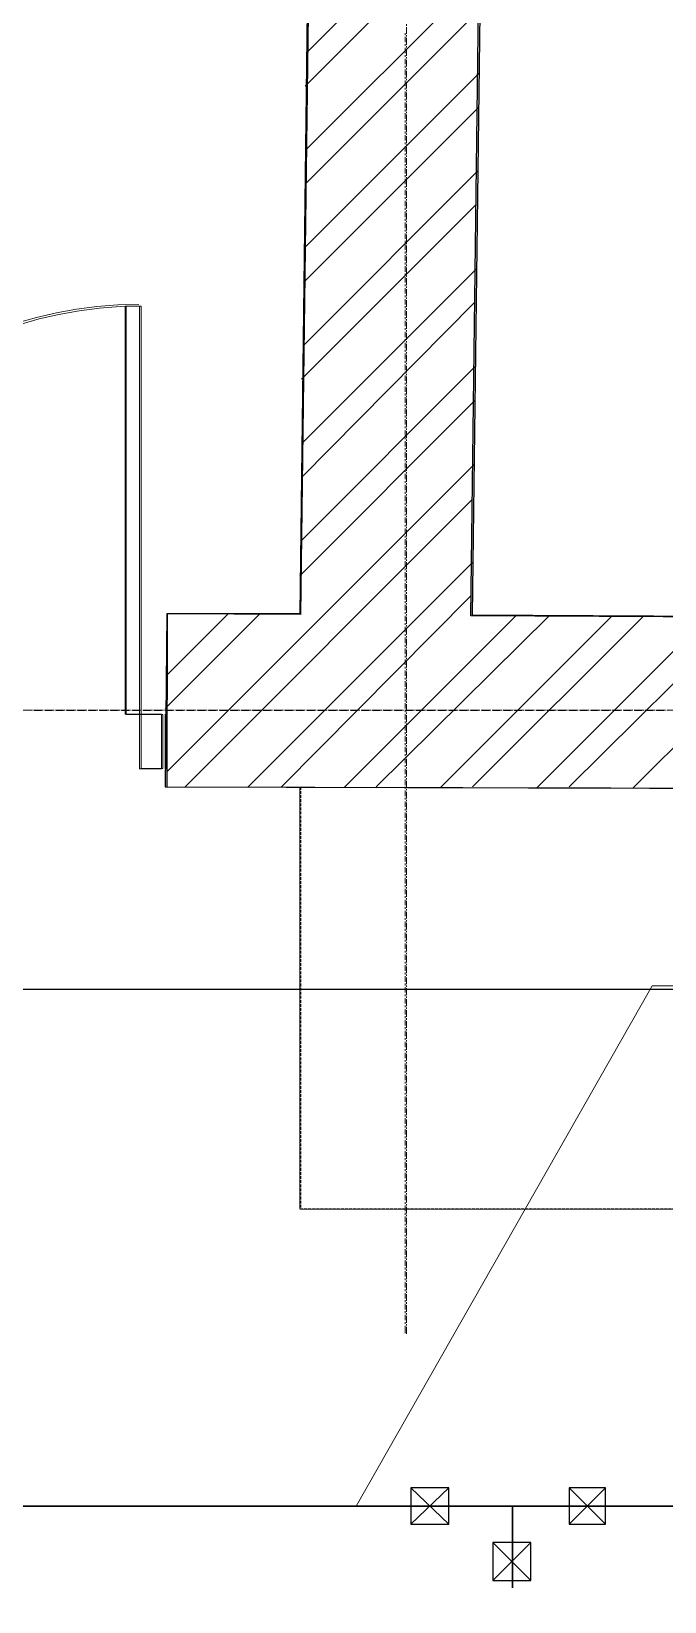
# Model space of a CAD drawing. Header units: millimetres. Extents: x -10178924 to 11692288, y -947381 to 58396.
# Drawn here: x 762286 to 763759, y -821513 to -817862 of the extents above; entities that cross this region are included whole.
import ezdxf

# ---------------------------------------------------------------- set-up
doc = ezdxf.new("R2010")
doc.units = ezdxf.units.MM
for name, pattern in [('HIDDEN', [9.525, 6.35, -3.175]), ('невидимая', [9.525, 6.35, -3.175]), ('осевая', [50.8, 31.75, -6.35, 6.35, -6.35])]:
    doc.linetypes.add(name, pattern=pattern)
for name, color, linetype, lineweight in [('PDF _0', 7, 'Continuous', 9), ('PDF _Разрезы', 7, 'Continuous', 9), ('АР_Двери', 250, 'Continuous', 9), ('Двери', 7, 'Continuous', 9), ('Контур пол Подвал', 7, 'Continuous', 9), ('Основная ГКЛ', 250, 'Continuous', 9), ('Размеры осевые', 153, 'Continuous', 9), ('ШТРИХОВКА', 252, 'Continuous', 15)]:
    doc.layers.add(name, color=color, linetype=linetype, lineweight=lineweight)
for name, color, linetype in [('PDF _PDF _Разрезы', 7, 'Continuous'), ('PDF _ВК_В1', 5, 'Continuous'), ('PDF _ВК_Выноски', 7, 'Continuous'), ('PDF _Стены внутр.1', 7, 'Continuous'), ('Стены внутр.1', 7, 'Continuous')]:
    doc.layers.add(name, color=color, linetype=linetype)
for name, color, linetype, true_color in [('PDF _АР_Двери', 7, 'Continuous', 0x545454), ('PDF _Контур пол Подвал', 7, 'Continuous', 0xcd6928), ('PDF _Основная ГКЛ', 7, 'Continuous', 0x545454), ('PDF _Размеры осевые', 7, 'Continuous', 0x5d6970), ('PDF _штриховка', 7, 'Continuous', 0x95834a)]:
    doc.layers.add(name, color=color, linetype=linetype, true_color=true_color)
pattern_1 = [(45, (-79853.19, 25128.16), (-112.2532, 112.2532), [])]

# ---------------------------------------------------------------- blocks, each defined once
blk = doc.blocks.new('*U2219')
at = {"layer": 'АР_Двери'}
for points in [[(-1000, 0), (-1050, 0), (-1050, 125), (-1000, 125)], [(-50, 0), (0, 0), (0, 125), (-50, 125)], [(-50, -950), (-85, -950), (-85, 0), (-50, 0)]]:
    blk.add_lwpolyline(points, close=True, dxfattribs=at)
blk.add_arc((-50, 0), 950, 180, 270, dxfattribs=at)
at = {"layer": 'Основная ГКЛ', "linetype": 'HIDDEN', "ltscale": 5}
for p, q in [((-1060, 125), (-1060, 0)), ((10, 0), (10, 125))]:
    blk.add_line(p, q, dxfattribs=at)
blk = doc.blocks.new('A$C5282721b')
at = {"layer": 'ШТРИХОВКА', "ltscale": 100, "true_color": 0x000000, "transparency": 33554687}
h = blk.add_hatch(dxfattribs=at)
h.set_pattern_fill('ANSI31', color=18, scale=50)
h.set_pattern_definition(pattern_1)
edge = h.paths.add_edge_path()
edge.add_line((36498.921, -37009.188), (36898.882, -37014.787))
edge.add_line((36898.882, -37014.787), (36964.029, -32428.119))
edge.add_line((36964.029, -32428.119), (37032.722, -32428.119))
edge.add_line((37032.722, -32428.119), (37032.722, -30586.036))
edge.add_line((37032.722, -30586.036), (38904.657, -30586.036))
edge.add_line((38904.657, -30586.036), (38902.425, -30898.17))
edge.add_line((38902.425, -30898.17), (39152.455, -30898.17))
edge.add_line((39152.455, -30898.17), (39154.793, -30586.036))
edge.add_line((39154.793, -30586.036), (41035.118, -30586.036))
edge.add_line((41035.118, -30586.036), (41035.118, -30412.839))
edge.add_line((41035.118, -30412.839), (41035.118, -30026.036))
edge.add_line((41035.118, -30026.036), (36472.722, -30026.036))
edge.add_line((36472.722, -30026.036), (36472.722, -31868.119))
edge.add_line((36472.722, -31868.119), (30542.101, -31868.119))
edge.add_line((30542.101, -31868.119), (30542.101, -32424.051))
edge.add_line((30542.101, -32424.051), (36563.99, -32428.119))
edge.add_line((36563.99, -32428.119), (36498.921, -37066.477))
h.paths.add_polyline_path([(25192.811, -31868.119), (17563.142, -31868.119), (17563.142, -30066.63), (12841.199, -30066.63), (12841.199, -31868.119), (7024.898, -31868.119), (7024.898, -31969.641), (7024.898, -32428.119), (13001.199, -32428.119), (13001.199, -38443.071), (10379.676, -38473.857), (10379.676, -38873.885), (13001.199, -38843.098), (13401.199, -38838.401), (13401.199, -32428.119), (13401.199, -30626.63), (17003.142, -30626.63), (17003.142, -32428.119), (17003.142, -38795.762), (36871.442, -38820.294), (36872.104, -38529.718), (36884.044, -38081.988), (36484.836, -38082.681), (36480.32, -38405.312), (17403.142, -38395.958), (17403.142, -32428.119), (25753.823, -32428.119), (25753.823, -31968.119)])
h = blk.add_hatch(dxfattribs=at)
h.set_pattern_fill('ANSI31', color=18, scale=50)
h.set_pattern_definition(pattern_1)
h.paths.add_polyline_path([(5440.998, -31868.119), (-7386.275, -31868.119), (-7386.275, -48296.478), (61378.75, -48296.478), (61378.75, -31842.839), (41035.118, -31842.839), (41035.118, -31656.036), (40796.248, -31656.036), (40796.248, -31842.839), (40629.962, -31842.839), (40629.962, -31942.839), (40605.14, -34348.621), (40629.93, -32405.355), (39128.581, -32429.908), (40629.962, -32402.839), (40629.675, -32155.326), (39132.149, -32179.816), (39135.64, -31968.17), (38886.085, -31968.17), (38879.867, -32433.975), (40623.548, -32405.459), (40553.111, -38427.181), (40243.01, -38425.516), (40241.748, -38827.97), (43340.219, -38835.027), (43340.219, -38442.147), (40953.116, -38429.329), (41029.994, -32402.839), (54378.974, -32402.839), (54378.974, -35923.465), (54778.974, -35923.465), (54778.974, -32402.839), (60818.75, -32402.839), (60818.75, -41309.464), (60472.291, -41309.464), (60472.291, -41709.464), (60818.75, -41709.464), (60818.75, -47736.478), (44025.201, -47736.478), (44013.125, -46167.929), (43613.137, -46171.008), (43625.189, -47736.478), (27189.462, -47736.478), (27189.462, -44565.139), (26789.462, -44565.139), (26789.462, -47736.478), (10401.743, -47736.478), (10394.408, -46134.647), (9994.404, -46134.678), (10001.739, -47736.478), (-6826.275, -47736.478), (-6826.275, -41729.869), (-6530.734, -41731.097), (-6529.072, -41331.1), (-6826.275, -41329.865), (-6826.275, -32428.119), (-762.705, -32428.119), (-770.891, -36004.088), (-370.903, -36005.35), (-362.703, -32428.119), (5640.998, -32428.119), (5640.998, -31868.119)])
h.paths.add_polyline_path([(3584.804, -41373.023), (3584.804, -41773.13), (9973.974, -41799.679), (9987.536, -44634.678), (10387.54, -44634.678), (10372.735, -41401.332)], flags=17)
h.paths.add_polyline_path([(2513.142, -41768.578), (2514.803, -41368.779), (-383.184, -41356.638), (-371.114, -37407.013), (-774.123, -37406.088), (-783.181, -41354.976), (-5508.242, -41335.314), (-5509.901, -41734.604)], flags=17)
at = {"layer": 'PDF _Разрезы', "color": 18, "lineweight": 9, "true_color": 0x000000, "transparency": 33554687}
blk.add_lwpolyline([(-11856.305, -39299.259), (62616.964, -39299.259)], dxfattribs=at)
at = {"layer": 'Контур пол Подвал', "color": 18, "linetype": 'невидимая', "true_color": 0x000000, "transparency": 33554687}
for p in [(40553.725, -38828.681), (53178.974, -39809.464)]:
    blk.add_line(p, (40553.725, -39809.464), dxfattribs=at)
at = {"layer": 'Размеры осевые', "color": 251, "linetype": 'осевая', "ltscale": 0.5, "transparency": 33554687}
for p, q in [((40800, -40100), (40800, -25800)), ((-9750, -38650), (62308.109, -38650)), ((-9718.727, -38650), (61848.609, -38650)), ((-9718.727, -38650), (61848.609, -38650))]:
    blk.add_line(p, q, dxfattribs=at)
at = {"layer": 'Стены внутр.1', "color": 18, "linetype": 'Continuous', "true_color": 0x000000, "transparency": 33554687, "flags": 128}
for points in [[(40953.116, -38429.329), (41029.994, -32402.839)], [(40601.95, -34598.629), (40553.111, -38427.181)], [(40243.01, -38425.516), (40241.748, -38827.97)], [(40553.111, -38427.181), (40243.008, -38426.208)], [(43340.219, -38442.147), (40953.116, -38429.329)], [(40241.748, -38827.97), (43340.219, -38835.027)]]:
    blk.add_lwpolyline(points, dxfattribs=at)
at = {"layer": 'Двери', "color": 18, "linetype": 'Continuous', "ltscale": 2, "true_color": 0x000000, "transparency": 33554687, "xscale": -1, "rotation": 180}
blk.add_blockref('*U2219', (40232.473, -38660.294), dxfattribs=at)

msp = doc.modelspace()

# ---------------------------------------------------------------- linework, layer by layer
at = {"layer": 'PDF _0', "lineweight": 25}
for points in [[(763168.2, -821333.4), (763257.1, -821333.4), (763257.1, -821248.7), (763168.2, -821248.7)], [(763536.5, -821333.4), (763621.1, -821333.4), (763621.1, -821248.7), (763536.5, -821248.7)], [(763358.7, -821464.6), (763447.6, -821464.6), (763447.6, -821375.7), (763358.7, -821375.7)]]:
    msp.add_lwpolyline(points, close=True, dxfattribs=at)
for points in [[(763168.2, -821248.7), (763257.1, -821333.4)], [(763257.1, -821248.7), (763168.2, -821333.4)], [(763536.5, -821248.7), (763621.1, -821333.4)], [(763621.1, -821248.7), (763536.5, -821333.4)], [(763358.7, -821375.7), (763447.6, -821464.6)], [(763447.6, -821375.7), (763358.7, -821464.6)]]:
    msp.add_lwpolyline(points, dxfattribs=at)
at = {"layer": 'PDF _PDF _Разрезы', "lineweight": 9}
msp.add_lwpolyline([(710500.9, -820088.8), (784971.2, -820088.8)], dxfattribs=at)
at = {"layer": 'PDF _АР_Двери', "lineweight": 9}
for points in [[(762537.4, -818501.2), (762503.5, -818501.2), (762503.5, -819449.5), (762537.4, -819449.5)], [(762537.4, -819449.5), (762588.2, -819449.5), (762588.2, -819576.5), (762537.4, -819576.5)]]:
    msp.add_lwpolyline(points, close=True, dxfattribs=at)
msp.add_arc((762535.3, -819447.4), 950.4, 90, 180, dxfattribs=at)
at = {"layer": 'PDF _ВК_В1', "lineweight": 30}
for points in [[(777942.6, -821308), (777942.6, -821291), (747493.3, -821291), (723334.4, -821291)], [(763405.2, -821481.5), (763405.2, -821291)]]:
    msp.add_lwpolyline(points, dxfattribs=at)
at = {"layer": 'PDF _ВК_Выноски', "lineweight": 13}
msp.add_lwpolyline([(763041.5, -821291), (763730.1, -820081.4), (763831.7, -820081.4), (764750.3, -820081.4)], dxfattribs=at)
at = {"layer": 'PDF _Контур пол Подвал', "lineweight": 9}
for points in [[(776736.1, -816702.1), (775533.9, -816702.1), (775533.9, -820600.8), (762910.5, -820600.8)], [(762909.9, -819618.9), (762909.9, -820601)]]:
    msp.add_lwpolyline(points, dxfattribs=at)
at = {"layer": 'PDF _Основная ГКЛ', "lineweight": 9}
msp.add_lwpolyline([(762596.7, -819449.5), (762596.7, -819576.5)], dxfattribs=at)
at = {"layer": 'PDF _Размеры осевые', "lineweight": 9}
for points in [[(763155.5, -817870.5), (763155.5, -817866.2)], [(763155.5, -817887.4), (763155.5, -817874.7)], [(763155.5, -817895.9), (763155.5, -817891.6)], [(763155.5, -817912.8), (763155.5, -817900.1)], [(763155.5, -817921.3), (763155.5, -817917)], [(763155.5, -817938.2), (763155.5, -817925.5)], [(763155.5, -817946.7), (763155.5, -817942.4)], [(763155.5, -817963.6), (763155.5, -817950.9)], [(763155.5, -817972.1), (763155.5, -817967.8)], [(763155.5, -817989), (763155.5, -817976.3)], [(763155.5, -817997.5), (763155.5, -817993.2)], [(763155.5, -818014.4), (763155.5, -818001.7)], [(763155.5, -818022.9), (763155.5, -818018.6)], [(763155.5, -818039.8), (763155.5, -818027.1)], [(763155.5, -818048.3), (763155.5, -818044)], [(763155.5, -818065.2), (763155.5, -818052.5)], [(763155.5, -818073.7), (763155.5, -818069.4)], [(763155.5, -818090.6), (763155.5, -818077.9)], [(763155.5, -818099.1), (763155.5, -818094.8)], [(763155.5, -818116), (763155.5, -818103.3)], [(763155.5, -818124.5), (763155.5, -818120.2)], [(763155.5, -818141.4), (763155.5, -818128.7)], [(763155.5, -818149.9), (763155.5, -818145.6)], [(763155.5, -818166.8), (763155.5, -818154.1)], [(763155.5, -818175.3), (763155.5, -818171)], [(763155.5, -818192.2), (763155.5, -818179.5)], [(763155.5, -818200.7), (763155.5, -818196.4)], [(763155.5, -818217.6), (763155.5, -818204.9)], [(763155.5, -818226.1), (763155.5, -818221.8)], [(763155.5, -818243), (763155.5, -818230.3)], [(763155.5, -818251.5), (763155.5, -818247.2)], [(763155.5, -818268.4), (763155.5, -818255.7)], [(763155.5, -818276.9), (763155.5, -818272.6)], [(763155.5, -818293.8), (763155.5, -818281.1)], [(763155.5, -818302.3), (763155.5, -818298)], [(763155.5, -818319.2), (763155.5, -818306.5)], [(763155.5, -818327.7), (763155.5, -818323.4)], [(763155.5, -818344.6), (763155.5, -818331.9)], [(763155.5, -818353.1), (763155.5, -818348.8)], [(763155.5, -818370), (763155.5, -818357.3)], [(763155.5, -818378.5), (763155.5, -818374.2)], [(763155.5, -818395.4), (763155.5, -818382.7)], [(763155.5, -818403.9), (763155.5, -818399.6)], [(763155.5, -818420.8), (763155.5, -818408.1)], [(763155.5, -818429.3), (763155.5, -818425)], [(763155.5, -818446.2), (763155.5, -818433.5)], [(763155.5, -818454.7), (763155.5, -818450.4)], [(763155.5, -818471.6), (763155.5, -818458.9)], [(763155.5, -818480.1), (763155.5, -818475.8)], [(763155.5, -818497), (763155.5, -818484.3)], [(763155.5, -818505.5), (763155.5, -818501.2)], [(763155.5, -818522.4), (763155.5, -818509.7)], [(763155.5, -818530.9), (763155.5, -818526.6)], [(763155.5, -818547.8), (763155.5, -818535.1)], [(763155.5, -818556.3), (763155.5, -818552)], [(763155.5, -818573.2), (763155.5, -818560.5)], [(763155.5, -818581.7), (763155.5, -818577.4)], [(763155.5, -818598.6), (763155.5, -818585.9)], [(763155.5, -818607.1), (763155.5, -818602.8)], [(763155.5, -818624), (763155.5, -818611.3)], [(763155.5, -818632.5), (763155.5, -818628.2)], [(763155.5, -818649.4), (763155.5, -818636.7)], [(763155.5, -818657.9), (763155.5, -818653.6)], [(763155.5, -818674.8), (763155.5, -818662.1)], [(763155.5, -818683.3), (763155.5, -818679)], [(763155.5, -818700.2), (763155.5, -818687.5)], [(763155.5, -818708.7), (763155.5, -818704.4)], [(763155.5, -818725.6), (763155.5, -818712.9)], [(763155.5, -818734.1), (763155.5, -818729.8)], [(763155.5, -818751), (763155.5, -818738.3)], [(763155.5, -818759.5), (763155.5, -818755.2)], [(763155.5, -818776.4), (763155.5, -818763.7)], [(763155.5, -818784.9), (763155.5, -818780.6)], [(763155.5, -818801.8), (763155.5, -818789.1)], [(763155.5, -818810.3), (763155.5, -818806)], [(763155.5, -818827.2), (763155.5, -818814.5)], [(763155.5, -818835.7), (763155.5, -818831.4)], [(763155.5, -818852.6), (763155.5, -818839.9)], [(763155.5, -818861.1), (763155.5, -818856.9)], [(763155.5, -818878), (763155.5, -818865.3)], [(763155.5, -818886.5), (763155.5, -818882.2)], [(763155.5, -818903.4), (763155.5, -818890.7)], [(763155.5, -818911.9), (763155.5, -818907.6)], [(763155.5, -818928.8), (763155.5, -818916.1)], [(763155.5, -818937.3), (763155.5, -818933)], [(763155.5, -818954.2), (763155.5, -818941.5)], [(763155.5, -818962.7), (763155.5, -818958.5)], [(763155.5, -818979.6), (763155.5, -818966.9)], [(763155.5, -818988.1), (763155.5, -818983.9)], [(763155.5, -819005), (763155.5, -818992.3)], [(763155.5, -819013.5), (763155.5, -819009.2)], [(763155.5, -819030.4), (763155.5, -819017.7)], [(763155.5, -819038.9), (763155.5, -819034.7)], [(763155.5, -819055.8), (763155.5, -819043.1)], [(763155.5, -819064.3), (763155.5, -819060.1)], [(763155.5, -819081.2), (763155.5, -819068.5)], [(763155.5, -819089.7), (763155.5, -819085.5)], [(763155.5, -819106.6), (763155.5, -819093.9)], [(763155.5, -819115.1), (763155.5, -819110.9)], [(763155.5, -819132), (763155.5, -819119.3)], [(763155.5, -819140.5), (763155.5, -819136.3)], [(763155.5, -819157.4), (763155.5, -819144.7)], [(763155.5, -819165.9), (763155.5, -819161.7)], [(763155.5, -819182.8), (763155.5, -819170.1)], [(763155.5, -819191.3), (763155.5, -819187.1)], [(763155.5, -819208.2), (763155.5, -819195.5)], [(763155.5, -819216.7), (763155.5, -819212.5)], [(763155.5, -819233.6), (763155.5, -819220.9)], [(763155.5, -819242.1), (763155.5, -819237.9)], [(763155.5, -819259), (763155.5, -819246.3)], [(763155.5, -819267.5), (763155.5, -819263.3)], [(763155.5, -819284.4), (763155.5, -819271.7)], [(763155.5, -819292.9), (763155.5, -819288.7)], [(763155.5, -819309.8), (763155.5, -819297.1)], [(763155.5, -819318.3), (763155.5, -819314.1)], [(763155.5, -819335.2), (763155.5, -819322.5)], [(763155.5, -819343.7), (763155.5, -819339.5)], [(763155.5, -819360.6), (763155.5, -819347.9)], [(763155.5, -819369.1), (763155.5, -819364.9)], [(763155.5, -819386), (763155.5, -819373.3)], [(763155.5, -819394.5), (763155.5, -819390.3)], [(763155.5, -819411.4), (763155.5, -819398.7)], [(762287.6, -819441.1), (762287.6, -819441.1)], [(762291.9, -819441.1), (762308.8, -819441.1)], [(762313, -819441.1), (762313, -819441.1)], [(762317.3, -819441.1), (762334.2, -819441.1)], [(762338.4, -819441.1), (762338.4, -819441.1)], [(762342.7, -819441.1), (762359.6, -819441.1)], [(762363.8, -819441.1), (762363.8, -819441.1)], [(762368.1, -819441.1), (762385, -819441.1)], [(762389.2, -819441.1), (762389.2, -819441.1)], [(762393.5, -819441.1), (762410.4, -819441.1)], [(762414.6, -819441.1), (762414.6, -819441.1)], [(762418.9, -819441.1), (762435.8, -819441.1)], [(762440, -819441.1), (762440, -819441.1)], [(762444.3, -819441.1), (762461.2, -819441.1)], [(762465.4, -819441.1), (762465.4, -819441.1)], [(762469.7, -819441.1), (762486.6, -819441.1)], [(762490.8, -819441.1), (762490.8, -819441.1)], [(762495.1, -819441.1), (762512, -819441.1)], [(762516.2, -819441.1), (762516.2, -819441.1)], [(762520.5, -819441.1), (762537.4, -819441.1)], [(762541.6, -819441.1), (762541.6, -819441.1)], [(762545.9, -819441.1), (762562.8, -819441.1)], [(762567, -819441.1), (762567, -819441.1)], [(762571.3, -819441.1), (762588.2, -819441.1)], [(762592.4, -819441.1), (762592.4, -819441.1)], [(762596.7, -819441.1), (762613.6, -819441.1)], [(762617.8, -819441.1), (762617.8, -819441.1)], [(762622.1, -819441.1), (762639, -819441.1)], [(762643.2, -819441.1), (762643.2, -819441.1)], [(762647.5, -819441.1), (762664.4, -819441.1)], [(762668.6, -819441.1), (762668.6, -819441.1)], [(762672.9, -819441.1), (762689.8, -819441.1)], [(762694, -819441.1), (762694, -819441.1)], [(762698.3, -819441.1), (762715.2, -819441.1)], [(762719.4, -819441.1), (762719.4, -819441.1)], [(762723.7, -819441.1), (762740.6, -819441.1)], [(762744.8, -819441.1), (762744.8, -819441.1)], [(762749.1, -819441.1), (762766, -819441.1)], [(762770.2, -819441.1), (762770.2, -819441.1)], [(762774.5, -819441.1), (762791.4, -819441.1)], [(762795.6, -819441.1), (762795.6, -819441.1)], [(762799.9, -819441.1), (762816.8, -819441.1)], [(762821, -819441.1), (762821, -819441.1)], [(762825.3, -819441.1), (762842.2, -819441.1)], [(762846.4, -819441.1), (762846.4, -819441.1)], [(762850.7, -819441.1), (762867.6, -819441.1)], [(762871.8, -819441.1), (762871.8, -819441.1)], [(762876.1, -819441.1), (762893, -819441.1)], [(762897.2, -819441.1), (762897.2, -819441.1)], [(762901.5, -819441.1), (762918.4, -819441.1)], [(762922.6, -819441.1), (762922.6, -819441.1)], [(762926.9, -819441.1), (762943.8, -819441.1)], [(762948, -819441.1), (762948, -819441.1)], [(762952.3, -819441.1), (762969.2, -819441.1)], [(762973.4, -819441.1), (762973.4, -819441.1)], [(762977.7, -819441.1), (762994.6, -819441.1)], [(762998.8, -819441.1), (762998.8, -819441.1)], [(763003.1, -819441.1), (763020, -819441.1)], [(763024.2, -819441.1), (763024.2, -819441.1)], [(763028.5, -819441.1), (763045.4, -819441.1)], [(763049.6, -819441.1), (763049.6, -819441.1)], [(763053.9, -819441.1), (763070.8, -819441.1)], [(763075, -819441.1), (763075, -819441.1)], [(763079.3, -819441.1), (763096.2, -819441.1)], [(763100.4, -819441.1), (763100.4, -819441.1)], [(763104.7, -819441.1), (763121.6, -819441.1)], [(763125.8, -819441.1), (763125.8, -819441.1)], [(763130.1, -819441.1), (763147, -819441.1)], [(763151.2, -819441.1), (763151.2, -819441.1)], [(763155.5, -819419.9), (763155.5, -819415.7)], [(763155.5, -819436.8), (763155.5, -819424.1)], [(763155.5, -819441.1), (763172.4, -819441.1)], [(763155.5, -819445.3), (763155.5, -819441.1)], [(763155.5, -819462.2), (763155.5, -819449.5)], [(763176.6, -819441.1), (763176.6, -819441.1)], [(763180.9, -819441.1), (763197.8, -819441.1)], [(763202, -819441.1), (763202, -819441.1)], [(763206.3, -819441.1), (763223.2, -819441.1)], [(763227.4, -819441.1), (763227.4, -819441.1)], [(763231.7, -819441.1), (763248.6, -819441.1)], [(763252.8, -819441.1), (763252.8, -819441.1)], [(763257.1, -819441.1), (763274, -819441.1)], [(763278.2, -819441.1), (763278.2, -819441.1)], [(763282.5, -819441.1), (763299.4, -819441.1)], [(763303.6, -819441.1), (763303.6, -819441.1)], [(763307.9, -819441.1), (763324.8, -819441.1)], [(763329, -819441.1), (763329, -819441.1)], [(763333.3, -819441.1), (763350.2, -819441.1)], [(763354.4, -819441.1), (763354.4, -819441.1)], [(763358.7, -819441.1), (763375.6, -819441.1)], [(763379.8, -819441.1), (763379.8, -819441.1)], [(763384.1, -819441.1), (763401, -819441.1)], [(763405.2, -819441.1), (763405.2, -819441.1)], [(763409.5, -819441.1), (763426.4, -819441.1)], [(763430.6, -819441.1), (763430.6, -819441.1)], [(763434.9, -819441.1), (763451.8, -819441.1)], [(763456, -819441.1), (763456, -819441.1)], [(763460.3, -819441.1), (763477.2, -819441.1)], [(763481.4, -819441.1), (763481.4, -819441.1)], [(763485.7, -819441.1), (763502.6, -819441.1)], [(763506.8, -819441.1), (763506.8, -819441.1)], [(763511.1, -819441.1), (763528, -819441.1)], [(763532.2, -819441.1), (763532.2, -819441.1)], [(763536.5, -819441.1), (763553.4, -819441.1)], [(763557.6, -819441.1), (763557.6, -819441.1)], [(763561.9, -819441.1), (763578.8, -819441.1)], [(763583, -819441.1), (763583, -819441.1)], [(763587.3, -819441.1), (763604.2, -819441.1)], [(763608.4, -819441.1), (763608.4, -819441.1)], [(763612.7, -819441.1), (763629.6, -819441.1)], [(763633.8, -819441.1), (763633.8, -819441.1)], [(763638.1, -819441.1), (763655, -819441.1)], [(763659.2, -819441.1), (763659.2, -819441.1)], [(763663.5, -819441.1), (763680.4, -819441.1)], [(763684.6, -819441.1), (763684.6, -819441.1)], [(763688.9, -819441.1), (763705.8, -819441.1)], [(763710, -819441.1), (763710, -819441.1)], [(763714.3, -819441.1), (763731.2, -819441.1)], [(763735.4, -819441.1), (763735.4, -819441.1)], [(763739.7, -819441.1), (763756.6, -819441.1)], [(763155.5, -819470.7), (763155.5, -819466.5)], [(763155.5, -819487.6), (763155.5, -819474.9)], [(763155.5, -819496.1), (763155.5, -819491.9)], [(763155.5, -819513), (763155.5, -819500.3)], [(763155.5, -819521.5), (763155.5, -819517.3)], [(763155.5, -819538.4), (763155.5, -819525.7)], [(763155.5, -819546.9), (763155.5, -819542.7)], [(763155.5, -819563.8), (763155.5, -819551.1)], [(763155.5, -819572.3), (763155.5, -819568.1)], [(763155.5, -819589.2), (763155.5, -819576.5)], [(763155.5, -819597.7), (763155.5, -819593.5)], [(763155.5, -819614.6), (763155.5, -819601.9)], [(763155.5, -819623.1), (763155.5, -819618.9)], [(763155.5, -819640), (763155.5, -819627.3)], [(763155.5, -819648.5), (763155.5, -819644.3)], [(763155.5, -819665.4), (763155.5, -819652.7)], [(763155.5, -819673.9), (763155.5, -819669.7)], [(763155.5, -819690.8), (763155.5, -819678.1)], [(763155.5, -819699.3), (763155.5, -819695.1)], [(763155.5, -819716.2), (763155.5, -819703.5)], [(763155.5, -819724.7), (763155.5, -819720.5)], [(763155.5, -819741.6), (763155.5, -819728.9)], [(763155.5, -819750.1), (763155.5, -819745.9)], [(763155.5, -819767), (763155.5, -819754.3)], [(763155.5, -819775.5), (763155.5, -819771.3)], [(763155.5, -819792.4), (763155.5, -819779.7)], [(763155.5, -819800.9), (763155.5, -819796.7)], [(763155.5, -819817.8), (763155.5, -819805.1)], [(763155.5, -819826.3), (763155.5, -819822.1)], [(763155.5, -819843.2), (763155.5, -819830.5)], [(763155.5, -819851.7), (763155.5, -819847.5)], [(763155.5, -819868.6), (763155.5, -819855.9)], [(763155.5, -819877.1), (763155.5, -819872.9)], [(763155.5, -819894), (763155.5, -819881.3)], [(763155.5, -819902.5), (763155.5, -819898.3)], [(763155.5, -819919.4), (763155.5, -819906.7)], [(763155.5, -819927.9), (763155.5, -819923.7)], [(763155.5, -819944.8), (763155.5, -819932.1)], [(763155.5, -819953.3), (763155.5, -819949.1)], [(763155.5, -819970.2), (763155.5, -819957.5)], [(763155.5, -819978.7), (763155.5, -819974.5)], [(763155.5, -819995.6), (763155.5, -819982.9)], [(763155.5, -820004.1), (763155.5, -819999.9)], [(763155.5, -820021), (763155.5, -820008.3)], [(763155.5, -820029.5), (763155.5, -820025.3)], [(763155.5, -820046.4), (763155.5, -820033.7)], [(763155.5, -820054.9), (763155.5, -820050.7)], [(763155.5, -820071.8), (763155.5, -820059.1)], [(763155.5, -820080.3), (763155.5, -820076.1)], [(763155.5, -820097.2), (763155.5, -820084.5)], [(763155.5, -820105.7), (763155.5, -820101.5)], [(763155.5, -820122.6), (763155.5, -820109.9)], [(763155.5, -820131.1), (763155.5, -820126.9)], [(763155.5, -820148), (763155.5, -820135.3)], [(763155.5, -820156.5), (763155.5, -820152.3)], [(763155.5, -820173.4), (763155.5, -820160.7)], [(763155.5, -820181.9), (763155.5, -820177.7)], [(763155.5, -820198.8), (763155.5, -820186.1)], [(763155.5, -820207.3), (763155.5, -820203.1)], [(763155.5, -820224.2), (763155.5, -820211.5)], [(763155.5, -820232.7), (763155.5, -820228.5)], [(763155.5, -820249.6), (763155.5, -820236.9)], [(763155.5, -820258.1), (763155.5, -820253.9)], [(763155.5, -820275), (763155.5, -820262.3)], [(763155.5, -820283.5), (763155.5, -820279.3)], [(763155.5, -820300.4), (763155.5, -820287.7)], [(763155.5, -820308.9), (763155.5, -820304.7)], [(763155.5, -820325.8), (763155.5, -820313.1)], [(763155.5, -820334.3), (763155.5, -820330.1)], [(763155.5, -820351.2), (763155.5, -820338.5)], [(763155.5, -820359.7), (763155.5, -820355.5)], [(763155.5, -820376.6), (763155.5, -820363.9)], [(763155.5, -820385.1), (763155.5, -820380.9)], [(763155.5, -820402), (763155.5, -820389.3)], [(763155.5, -820410.5), (763155.5, -820406.3)], [(763155.5, -820427.4), (763155.5, -820414.7)], [(763155.5, -820435.9), (763155.5, -820431.7)], [(763155.5, -820452.8), (763155.5, -820440.1)], [(763155.5, -820461.3), (763155.5, -820457.1)], [(763155.5, -820478.2), (763155.5, -820465.5)], [(763155.5, -820486.7), (763155.5, -820482.5)], [(763155.5, -820503.6), (763155.5, -820490.9)], [(763155.5, -820512.1), (763155.5, -820507.9)], [(763155.5, -820529), (763155.5, -820516.3)], [(763155.5, -820537.5), (763155.5, -820533.3)], [(763155.5, -820554.4), (763155.5, -820541.7)], [(763155.5, -820562.9), (763155.5, -820558.7)], [(763155.5, -820579.8), (763155.5, -820567.1)], [(763155.5, -820588.3), (763155.5, -820584.1)], [(763155.5, -820605.2), (763155.5, -820592.5)], [(763155.5, -820613.7), (763155.5, -820609.5)], [(763155.5, -820630.6), (763155.5, -820617.9)], [(763155.5, -820639.1), (763155.5, -820634.9)], [(763155.5, -820656), (763155.5, -820643.3)], [(763155.5, -820664.5), (763155.5, -820660.3)], [(763155.5, -820681.4), (763155.5, -820668.7)], [(763155.5, -820689.9), (763155.5, -820685.7)], [(763155.5, -820706.8), (763155.5, -820694.1)], [(763155.5, -820715.3), (763155.5, -820711.1)], [(763155.5, -820732.2), (763155.5, -820719.5)], [(763155.5, -820740.7), (763155.5, -820736.5)], [(763155.5, -820757.6), (763155.5, -820744.9)], [(763155.5, -820766.1), (763155.5, -820761.9)], [(763155.5, -820783), (763155.5, -820770.3)], [(763155.5, -820791.5), (763155.5, -820787.3)], [(763155.5, -820808.4), (763155.5, -820795.7)], [(763155.5, -820816.9), (763155.5, -820812.7)], [(763155.5, -820833.8), (763155.5, -820821.1)], [(763155.5, -820842.3), (763155.5, -820838.1)], [(763155.5, -820859.2), (763155.5, -820846.5)], [(763155.5, -820867.7), (763155.5, -820863.5)], [(763155.5, -820888.9), (763155.5, -820871.9)]]:
    msp.add_lwpolyline(points, dxfattribs=at)
at = {"layer": 'PDF _Стены внутр.1', "lineweight": 25}
for points in [[(763307.9, -819220.9), (763384.1, -813192.9)], [(762956.5, -815389.7), (762909.9, -819216.5)], [(762909.9, -819216.7), (762600.9, -819216.7), (762596.7, -819618.8), (765695.4, -819627.3), (765695.4, -819233.6), (763307.9, -819220.9)]]:
    msp.add_lwpolyline(points, dxfattribs=at)
at = {"layer": 'PDF _штриховка', "color": 251, "lineweight": 5, "true_color": 0x636466}
for points in [[(762922.6, -817989), (763329, -817582.6)], [(762922.6, -818217.6), (763329, -817811.2)], [(762918.4, -818446.2), (763324.8, -818039.8)], [(762914.2, -818670.6), (763320.6, -818264.2)], [(762914.2, -818899.2), (763316.3, -818492.8)], [(762909.9, -819127.8), (763316.3, -818721.4)], [(762643.2, -819618.9), (763312.1, -818950)], [(762867.6, -819618.9), (763307.9, -819174.4)], [(762596.7, -819436.8), (762816.8, -819216.7)], [(763087.7, -819618.9), (763489.9, -819220.9)], [(763312.1, -819618.9), (763710, -819220.9)], [(763536.5, -819618.9), (763934.4, -819225.2)]]:
    msp.add_lwpolyline(points, dxfattribs=at)

# ---------------------------------------------------------------- block references
msp.add_blockref('A$C5282721b', (722358.6, -780790.4))

doc.saveas('drawing.dxf')
